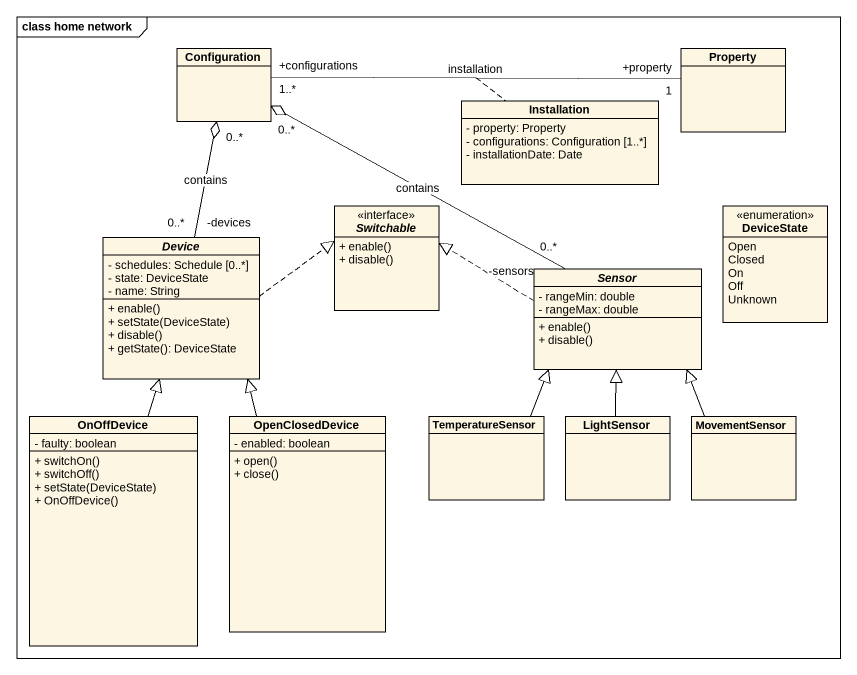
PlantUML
@startuml
mainframe class home network
hide circle
hide empty members
skinparam classAttributeIconSize 0
class Configuration
class Property
class Installation {
  - property: Property
  - configurations: Configuration [1..*]
  - installationDate: Date
}
abstract class Device {
  - schedules: Schedule [0..*]
  - state: DeviceState
  - name: String
  + enable()
  + setState(DeviceState)
  + disable()
  + getState(): DeviceState
}
interface Switchable {
  + enable()
  + disable()
}
enum DeviceState {
  Open
  Closed
  On
  Off
  Unknown
}
abstract class Sensor {
  - rangeMin: double
  - rangeMax: double
  + enable()
  + disable()
}
class OnOffDevice {
  - faulty: boolean
  + switchOn()
  + switchOff()
  + setState(DeviceState)
  + OnOffDevice()
}
class OpenClosedDevice {
  - enabled: boolean
  + open()
  + close()
}
class TemperatureSensor
class LightSensor
class MovementSensor
Configuration "+configurations\n1..*" -right- "+property\n1" Property : installation
(Configuration, Property) .. Installation
Device "-devices\n0..*" -up-o "0..*" Configuration : contains
Device .right.|> Switchable
Sensor "-sensors\n0..*" -left-o "0..*" Configuration : contains
Sensor .left.|> Switchable
OnOffDevice -up-|> Device
OpenClosedDevice -up-|> Device
TemperatureSensor -up-|> Sensor
LightSensor -up-|> Sensor
MovementSensor -up-|> Sensor
@enduml
